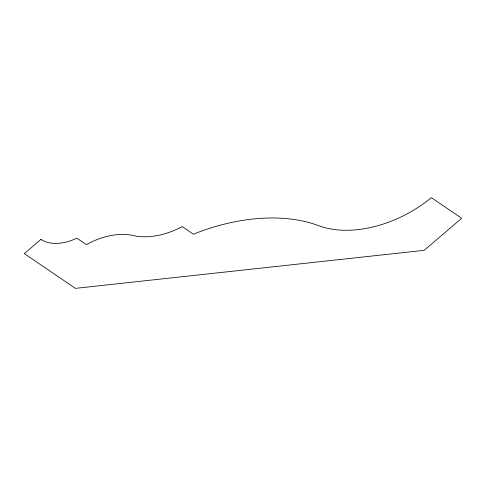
<?xml version="1.0" encoding="UTF-8"?>
<svg xmlns="http://www.w3.org/2000/svg" width="486" height="486" viewBox="0 0 486 486"><rect width="100%" height="100%" fill="white"/><g stroke="black" fill="none" stroke-linecap="round" stroke-linejoin="round"><path stroke-width="0.73" d="M40.988 239.361L24.3 253.607L75.415 288.362L424.144 250.333L461.7 218.275L431.349 197.638A96.307 61.643 -28.6 0 1 318.962 225.753A165.21 105.754 -28.6 0 0 193.385 234.197L182.207 226.598A59.286 37.951 -28.6 0 1 134.908 235.959A54.396 34.822 -28.6 0 0 86.429 244.665L76.849 238.146A36.207 23.176 -28.6 0 1 40.988 239.361"/></g></svg>
